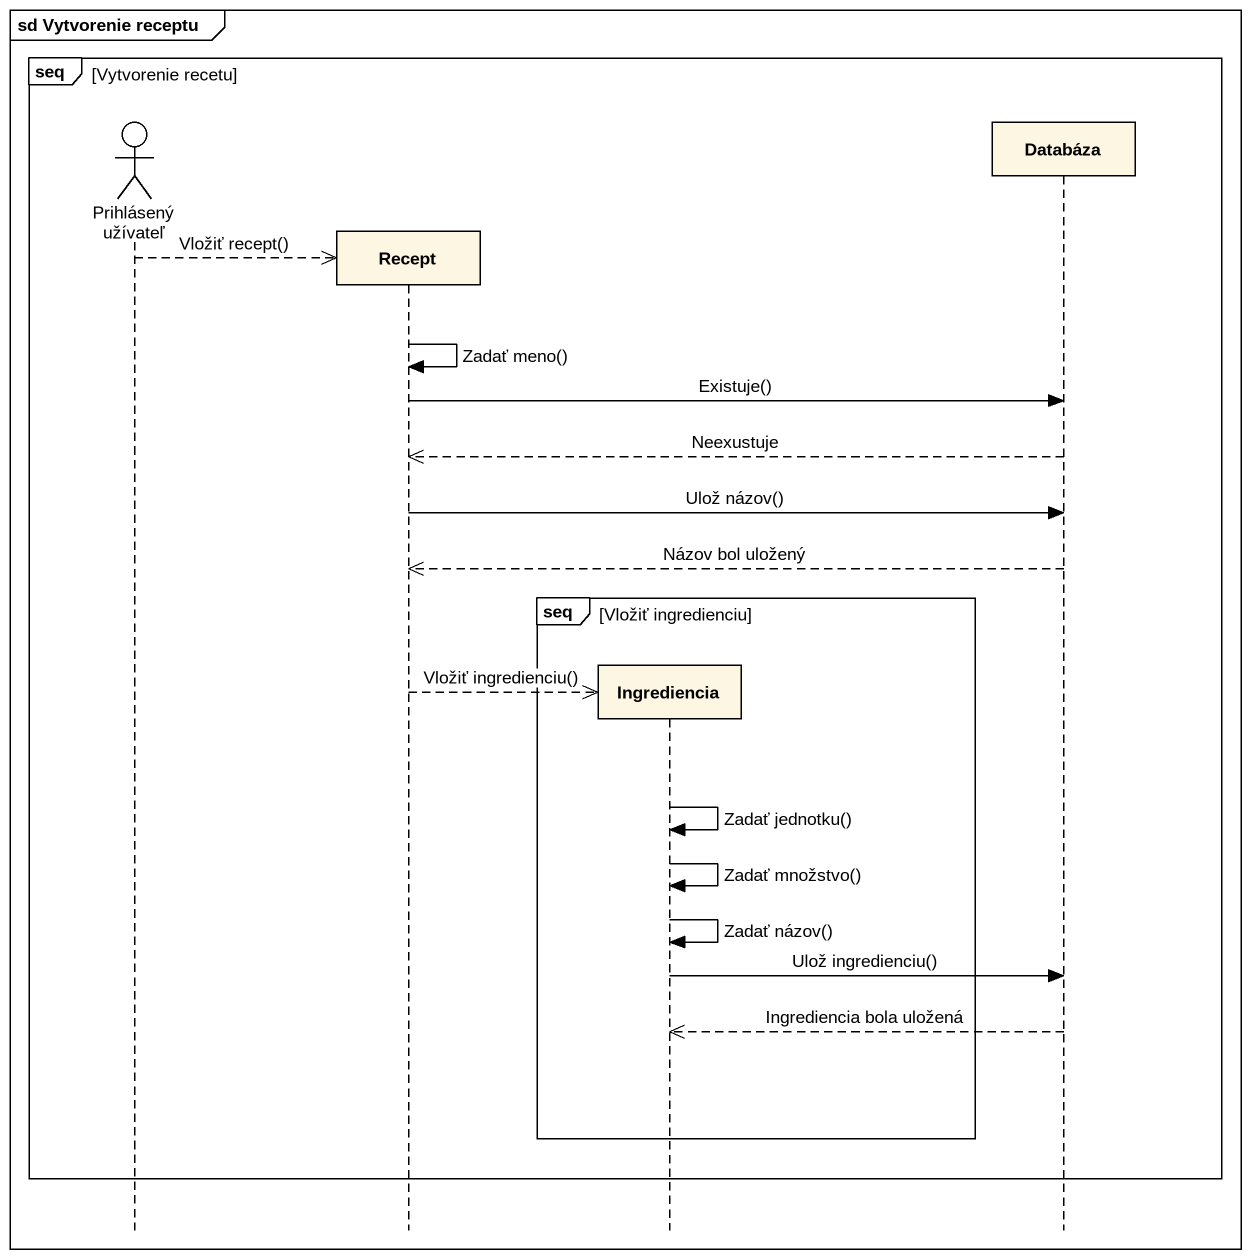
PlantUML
@startuml
mainframe sd Vytvorenie receptu
hide footbox
actor "Prihlásený užívateľ" as Prihlásený_užívateľ
participant Recept
participant Ingrediencia
participant Databáza

group seq [Vytvorenie recetu]
  Prihlásený_užívateľ -->> Recept ** : Vložiť recept()
  Recept -> Recept : Zadať meno()
  Recept -> Databáza : Existuje()
  Databáza -->> Recept : Neexustuje
  Recept -> Databáza : Ulož názov()
  Databáza -->> Recept : Názov bol uložený
  group seq [Vložiť ingredienciu]
    Recept -->> Ingrediencia ** : Vložiť ingredienciu()
    Ingrediencia -> Ingrediencia : Zadať jednotku()
    Ingrediencia -> Ingrediencia : Zadať množstvo()
    Ingrediencia -> Ingrediencia : Zadať názov()
    Ingrediencia -> Databáza : Ulož ingredienciu()
    Databáza -->> Ingrediencia : Ingrediencia bola uložená
  end
end
@enduml
